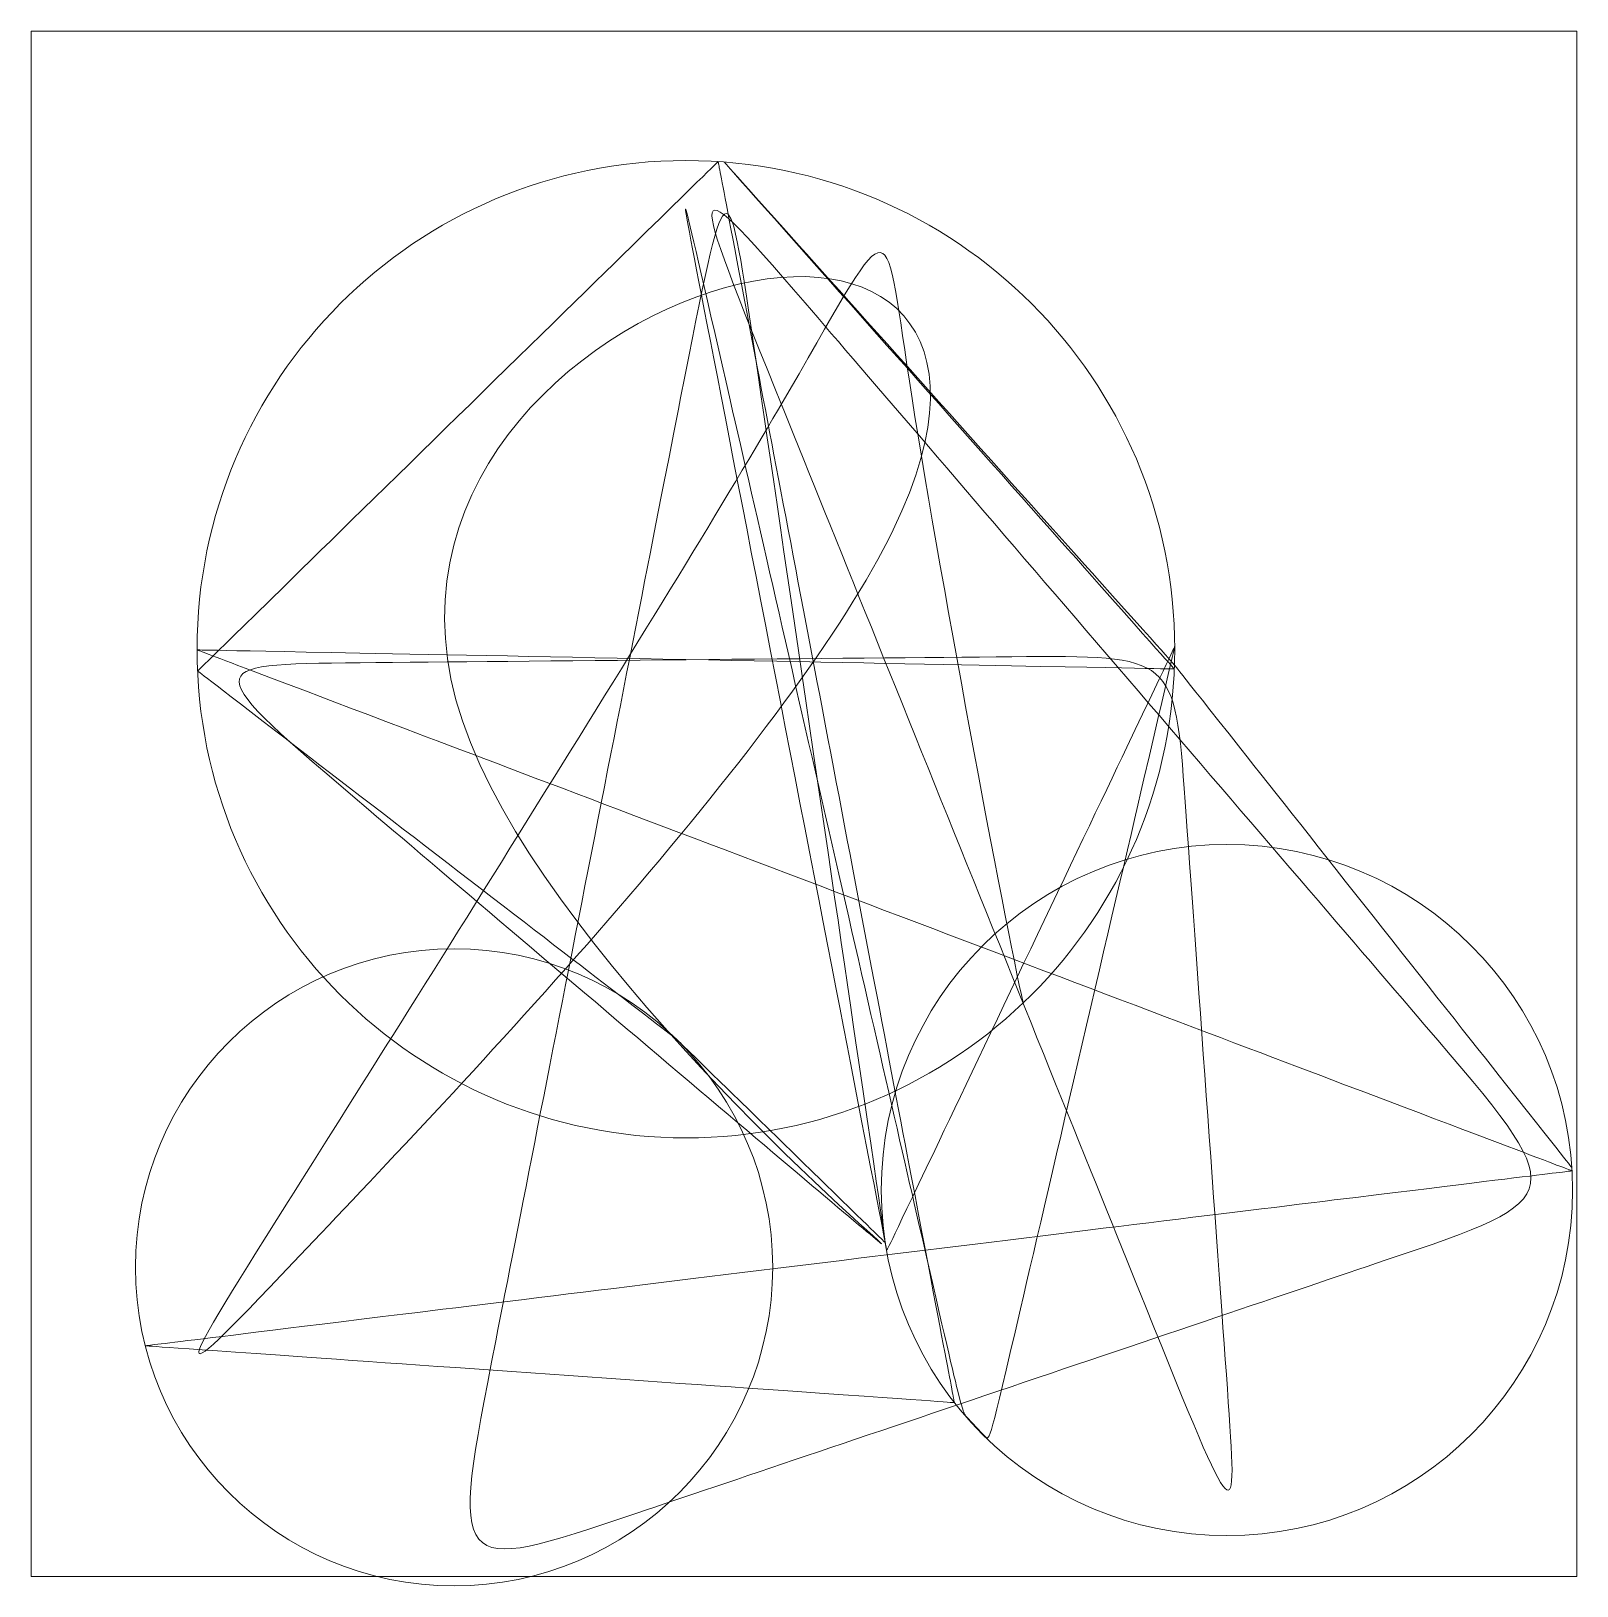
# Model space of a CAD drawing. Header units: millimetres. Extents: x 0 to 20, y -0.1 to 20.
import ezdxf

# ---------------------------------------------------------------- set-up
doc = ezdxf.new("R2010")
doc.units = ezdxf.units.MM
doc.layers.get('0').update_dxf_attribs({"linetype": 'CONTINUOUS', "lineweight": 0})

msp = doc.modelspace()

# ---------------------------------------------------------------- linework, layer by layer
for p, q in [((20, 20), (0, 20)), ((0, 20), (0, 0)), ((20, 0), (20, 20)), ((0, 0), (20, 0))]:
    msp.add_line(p, q)
for centre, radius in [((8.472, 12), 6.325), ((15.472, 5), 4.472), ((5.472, 4), 4.123)]:
    msp.add_circle(centre, radius)
msp.add_open_spline([(12.836, 7.422), (12.608, 8.435), (10.828, 17.87), (11.37, 17.621), (1.717, 2.296), (1.717, 2.296), (13.937, 15.184), (9.457, 18.247), (2.148, 11.913), (15.432, 0.528), (2.151, 11.806), (2.151, 11.806), (14.796, 11.922), (14.796, 11.922), (15.614, 0.53), (15.614, 0.53), (8.435, 18.324), (8.435, 18.324), (19.943, 4.909), (19.943, 4.909), (5.414, 0), (5.414, 0), (9.002, 18.302), (9.002, 18.302), (11.046, 4.359), (11.046, 4.359), (11.053, 4.312), (11.053, 4.312), (11.053, 4.312), (8.336, 18.323), (8.336, 18.323), (12.045, 2.127), (12.045, 2.127), (12.402, 1.748), (12.402, 1.748), (14.797, 12.035), (14.797, 12.035), (14.797, 12.035), (11.07, 4.21), (11.07, 4.21), (11.053, 4.317), (11.053, 4.317), (11.053, 4.317), (8.344, 6.959), (8.344, 6.959), (8.344, 6.959), (8.344, 6.959), (2.154, 11.718), (2.154, 11.718), (2.154, 11.718), (8.889, 18.311), (8.889, 18.311), (8.889, 18.311), (11.946, 2.249), (11.946, 2.249), (11.946, 2.249), (11.946, 2.249), (1.476, 2.984), (1.476, 2.984), (1.476, 2.984), (19.937, 5.249), (19.937, 5.249), (19.937, 5.249), (19.937, 5.249), (2.148, 11.991), (2.148, 11.991), (2.148, 11.991), (14.791, 11.744), (14.791, 11.744), (14.791, 11.744), (8.968, 18.305), (8.968, 18.305), (8.968, 18.305), (8.968, 18.305), (14.793, 11.797), (14.793, 11.797), (14.793, 11.797), (14.793, 11.797), (19.935, 5.29), (19.935, 5.29), (19.935, 5.29), (19.935, 5.29)], degree=3)

doc.saveas('drawing.dxf')
